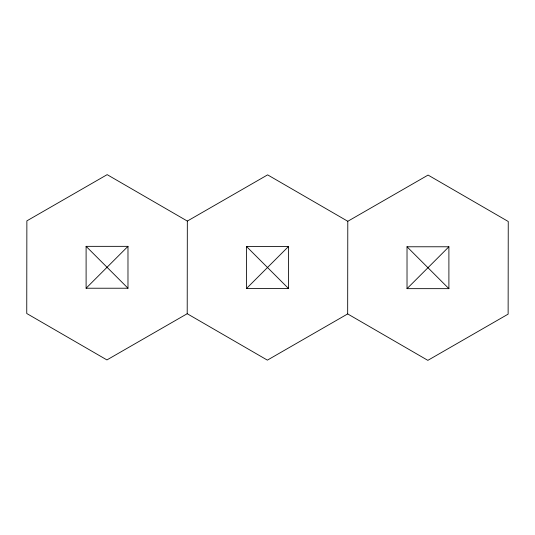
<?xml version="1.0" encoding="UTF-8"?>
<svg xmlns="http://www.w3.org/2000/svg" width="535" height="535" viewBox="0 0 535 535"><rect width="100%" height="100%" fill="white"/><g stroke="black" fill="none" stroke-linecap="round" stroke-linejoin="round"><path stroke-width="0.8" d="M187.21 313.717L187.33 221.075L107.16 174.644L26.87 220.861L26.75 313.503L106.92 359.928L187.21 313.717L267.38 360.142L347.67 313.925L427.839 360.356L508.13 314.139L508.25 221.497L428.08 175.072L347.79 221.283L347.67 313.925M127.979 246.347L86.102 288.225L86.102 246.347L127.979 246.347L127.979 288.225L86.102 288.225M288.439 246.561L246.561 288.439L246.561 246.561L288.439 246.561L288.439 288.439L246.561 288.439M448.898 246.775L407.021 288.653L407.021 246.775L448.898 246.775L448.898 288.653L407.021 288.653M187.33 221.075L267.62 174.858L347.79 221.283M407.021 246.775L448.898 288.653M246.561 246.561L288.439 288.439M86.102 246.347L127.979 288.225"/></g></svg>
